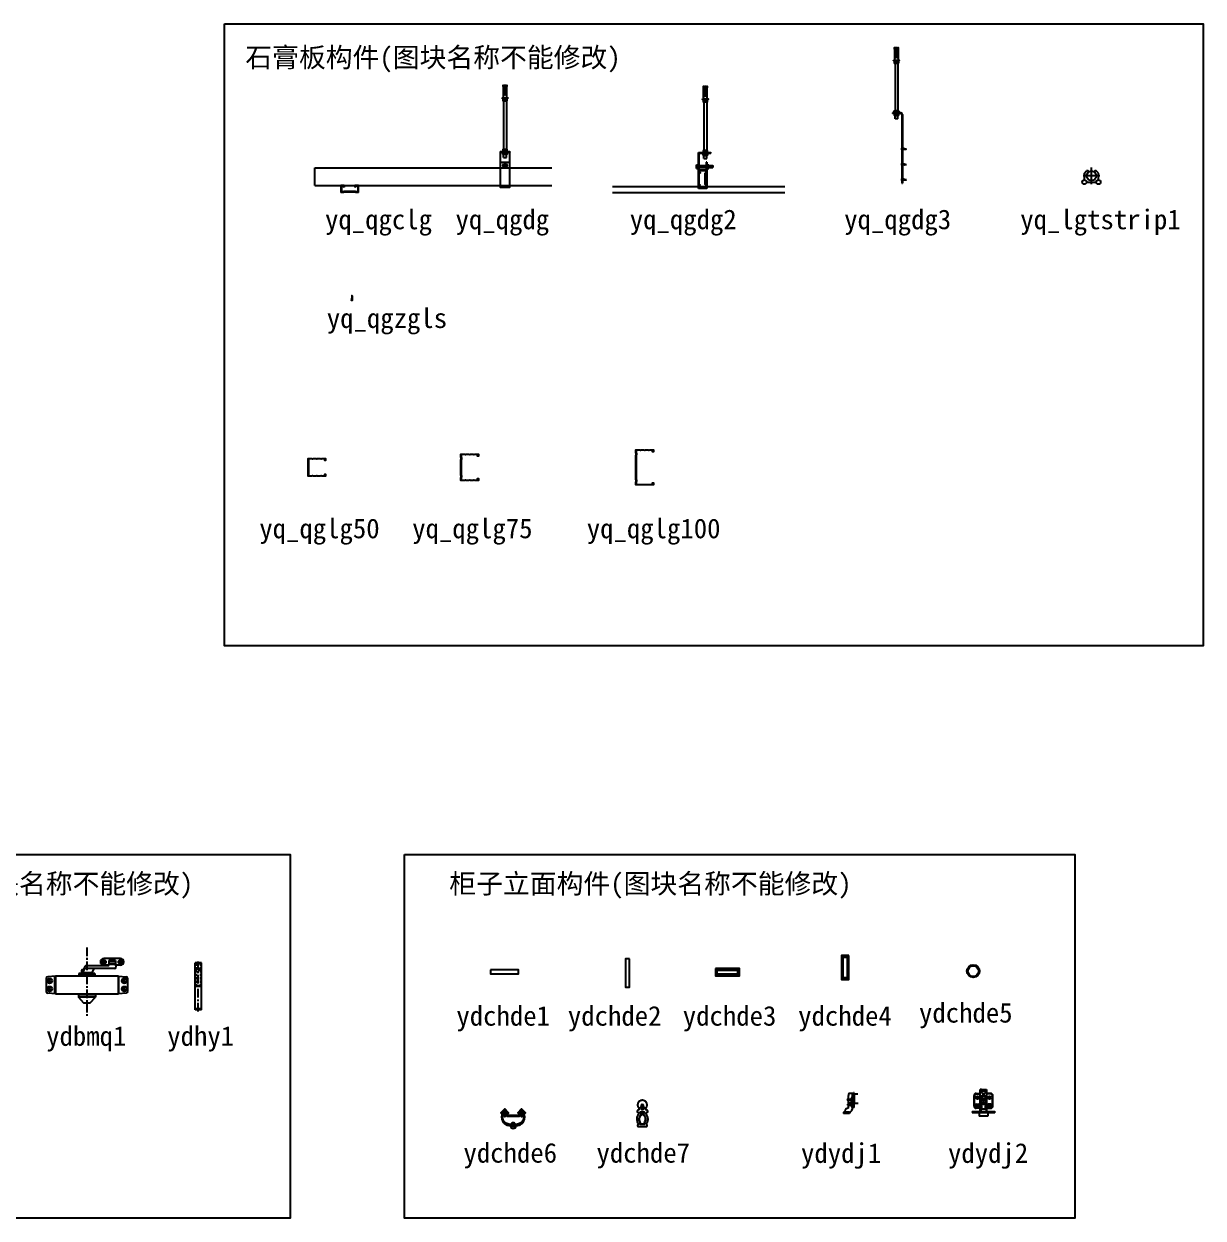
# Model space of a CAD drawing. Extents: x 1564 to 7970, y -2038 to 2381.
# Drawn here: x 4611 to 7970, y -2038 to 1364 of the extents above; entities that cross this region are included whole.
import ezdxf

# ---------------------------------------------------------------- set-up
doc = ezdxf.new("R2010")
doc.units = 0
for name, pattern in [('ACAD_ISO03W100', [30, 12, -18]), ('CENTER', [2, 1.25, -0.25, 0.25, -0.25]), ('HIDDEN', [9.525, 6.35, -3.175])]:
    doc.linetypes.add(name, pattern=pattern)
doc.layers.get('0').update_dxf_attribs({"linetype": 'CONTINUOUS'})
doc.styles.get("Standard").update_dxf_attribs({"font": ''})
doc.styles.get('STANDARD').set_extended_font_data('SimSun')

# ---------------------------------------------------------------- blocks, each defined once
blk = doc.blocks.new('YQ_QGCLG')
for p, q in [((-25, 0), (-25, -20)), ((-15, 0), (-25, 0)), ((-15, 0), (-15, -5)), ((15, 0), (15, -5)), ((25, 0), (15, 0)), ((25, -20), (25, 0)), ((-17.5, -20), (-25, -20)), ((-23, -2), (-23, -18)), ((-17, -2), (-23, -2)), ((-17.5, -18), (-23, -18)), ((-15.5, -17), (-17.5, -18)), ((-15.5, -19), (-17.5, -20)), ((-17, -2), (-17, -5)), ((-15, -5), (-17, -5)), ((15.5, -17), (-15.5, -17)), ((15.5, -19), (-15.5, -19)), ((17, -5), (15, -5)), ((17.5, -18), (15.5, -17)), ((17.5, -20), (15.5, -19)), ((23, -2), (17, -2)), ((17, -2), (17, -5)), ((23, -18), (17.5, -18)), ((25, -20), (17.5, -20)), ((23, -2), (23, -18))]:
    blk.add_line(p, q)
blk = doc.blocks.new('YQ_QGZGLS')
for p, q in [((-0.5, 12.8), (-0.9, 0.5)), ((1, 1.2), (-0.9, 2.3)), ((0.9, 3.7), (-0.8, 4.7)), ((0.8, 6.2), (-0.7, 7)), ((0.7, 8.7), (-0.6, 9.4)), ((0.5, 12.8), (-0.5, 12.8)), ((0.6, 11.3), (-0.5, 11.8)), ((0.5, 12.8), (1, 0.5))]:
    blk.add_line(p, q)
blk.add_lwpolyline([(-0.9, 0.5), (1, 0.5), (1.6, 0), (-1.6, 0)], close=True)
blk.add_ellipse((0, 12.8), major_axis=(0, 1.22), ratio=0.408497, start_param=-1.570796, end_param=1.570796)
blk = doc.blocks.new('YQ_QGLG75')
blk.add_lwpolyline([(50, -31.8), (50, -37.5), (39.1, -37.5, 0.335244), (34.9, -37.5), (27.1, -37.5, 0.335318), (22.9, -37.5), (15.1, -37.5, 0.342028), (10.9, -37.5), (0, -37.5), (0, -28.4), (0.7, -27.7), (0.7, -23.3), (0, -22.6), (0, 22.6), (0.7, 23.3), (0.7, 27.7), (0, 28.4), (0, 37.5), (10.9, 37.5, 0.335593), (15.1, 37.5), (22.9, 37.5, 0.340188), (27.1, 37.5), (34.9, 37.5, 0.335167), (39.1, 37.5), (50, 37.5), (50, 31.8), (47.6, 31.8), (47.6, 33.6), (48.6, 33.6), (48.6, 32.6), (49, 32.6), (49, 36.5), (39.4, 36.5, -0.291975), (34.6, 36.5), (27.4, 36.5, -0.295786), (22.6, 36.5), (15.4, 36.5, -0.292299), (10.6, 36.5), (1, 36.5), (1, 28.8), (1.7, 28.1), (1.7, 22.9), (1, 22.2), (1, -22.2), (1.7, -22.9), (1.7, -28.1), (1, -28.8), (1, -36.5), (10.6, -36.5, -0.29718), (15.4, -36.5), (22.6, -36.5, -0.29209), (27.4, -36.5), (34.6, -36.5, -0.292034), (39.4, -36.5), (49, -36.5), (49, -32.6), (48.6, -32.6), (48.6, -33.6), (47.6, -33.6), (47.6, -31.8), (50, -31.8), (50, -34.2)], format="xyb")
blk = doc.blocks.new('YQ_QGLG100')
blk.add_lwpolyline([(50, -44.3), (50, -50), (39.1, -50, 0.335244), (34.9, -50), (27.1, -50, 0.335318), (22.9, -50), (15.1, -50, 0.342028), (10.9, -50), (0, -50), (0, -40.9), (0.7, -40.2), (0.7, -35.8), (0, -35.1), (0, 35.1), (0.7, 35.8), (0.7, 40.2), (0, 40.9), (0, 50), (10.9, 50, 0.335593), (15.1, 50), (22.9, 50, 0.340188), (27.1, 50), (34.9, 50, 0.335167), (39.1, 50), (50, 50), (50, 44.3), (47.6, 44.3), (47.6, 46.1), (48.6, 46.1), (48.6, 45.1), (49, 45.1), (49, 49), (39.4, 49, -0.291975), (34.6, 49), (27.4, 49, -0.295786), (22.6, 49), (15.4, 49, -0.292299), (10.6, 49), (1, 49), (1, 41.3), (1.7, 40.6), (1.7, 35.4), (1, 34.7), (1, -34.7), (1.7, -35.4), (1.7, -40.6), (1, -41.3), (1, -49), (10.6, -49, -0.29718), (15.4, -49), (22.6, -49, -0.29209), (27.4, -49), (34.6, -49, -0.292034), (39.4, -49), (49, -49), (49, -45.1), (48.6, -45.1), (48.6, -46.1), (47.6, -46.1), (47.6, -44.3), (50, -44.3), (50, -46.7)], format="xyb")
blk = doc.blocks.new('YQ_QGLG50')
blk.add_lwpolyline([(50, -19.3), (50, -25), (39.1, -25, 0.335244), (34.9, -25), (27.1, -25, 0.335318), (22.9, -25), (15.1, -25, 0.342028), (10.9, -25), (0, -25), (0, -15.9), (0.7, -15.2), (0.7, -10.8), (0, -10.1), (0, 10.1), (0.7, 10.8), (0.7, 15.2), (0, 15.9), (0, 25), (10.9, 25, 0.335593), (15.1, 25), (22.9, 25, 0.340188), (27.1, 25), (34.9, 25, 0.335167), (39.1, 25), (50, 25), (50, 19.3), (47.6, 19.3), (47.6, 21.1), (48.6, 21.1), (48.6, 20.1), (49, 20.1), (49, 24), (39.4, 24, -0.291975), (34.6, 24), (27.4, 24, -0.295786), (22.6, 24), (15.4, 24, -0.292299), (10.6, 24), (1, 24), (1, 16.3), (1.7, 15.6), (1.7, 10.4), (1, 9.7), (1, -9.7), (1.7, -10.4), (1.7, -15.6), (1, -16.3), (1, -24), (10.6, -24, -0.29718), (15.4, -24), (22.6, -24, -0.29209), (27.4, -24), (34.6, -24, -0.292034), (39.4, -24), (49, -24), (49, -20.1), (48.6, -20.1), (48.6, -21.1), (47.6, -21.1), (47.6, -19.3), (50, -19.3), (50, -21.7)], format="xyb")
blk = doc.blocks.new('YQ_LGTSTRIP1')
for p, q in [((-25, 39.6), (-17.2, 47.3)), ((25, 39.6), (17.2, 47.3)), ((-25, 15.5), (-25, 39.6)), ((-17.2, 7.8), (17.2, 7.8)), ((25, 15.5), (25, 39.6))]:
    blk.add_line(p, q)
at = {"color": 8}
for p, q in [((0, 0), (0, 60.2)), ((30.1, 30.1), (-30.1, 30.1))]:
    blk.add_line(p, q, dxfattribs=at)
for centre, radius in [((0, 30.1), 17.2), ((-25, 7.8), 7.77), ((25, 7.8), 7.77)]:
    blk.add_circle(centre, radius)
for centre, start, end in [((-14.7, 44.8), 315, 135), ((14.7, 44.8), 45, 225)]:
    blk.add_arc(centre, 3.57, start, end)
blk = doc.blocks.new('YQB11238269')
for p, q in [((-14, 0), (-14, -2)), ((-14, 0), (14, 0)), ((-3, 4.7), (-3, 1.3)), ((3.2, 4.7), (3.2, 1.3)), ((14, 0), (14, -2)), ((-14, -2), (14, -2)), ((-14, -30), (14, -30)), ((-4, -17), (-4, -8)), ((-4, -17), (4, -17)), ((-3, -6.7), (-3, -3.3)), ((3.2, -6.7), (3.2, -3.3)), ((4, -17), (4, -8))]:
    blk.add_line(p, q)
for points in [[(-3.7, 5.4, 0.152179), (-5.8, 5.4, 0.414214), (-6.4, 4.7), (-6.4, 1.3, 0.414214), (-5.8, 0.6, 0.152179), (-3.7, 0.6, 0.414214), (-3, 1.3, 0.414214), (-2.4, 0.6, 0.106972), (2.6, 0.6, 0.414214), (3.2, 1.3, 0.414214), (3.8, 0.6, 0.163695), (5.8, 0.6, 0.414214), (6.4, 1.3), (6.4, 4.7, 0.414214), (5.8, 5.4, 0.163695), (3.8, 5.4, 0.414214), (3.2, 4.7, 0.414214), (2.6, 5.4, 0.106972), (-2.4, 5.4, 0.414214), (-3, 4.7, 0.414214)], [(-3.7, -7.4, -0.152179), (-5.8, -7.4, -0.414214), (-6.4, -6.7), (-6.4, -3.3, -0.414214), (-5.8, -2.6, -0.152179), (-3.7, -2.6, -0.414214), (-3, -3.3, -0.414214), (-2.4, -2.6, -0.106972), (2.6, -2.6, -0.414214), (3.2, -3.3, -0.414214), (3.8, -2.6, -0.163695), (5.8, -2.6, -0.414214), (6.4, -3.3), (6.4, -6.7, -0.414214), (5.8, -7.4, -0.163695), (3.8, -7.4, -0.414214), (3.2, -6.7, -0.414214), (2.6, -7.4, -0.106972), (-2.4, -7.4, -0.414214), (-3, -6.7, -0.414214)]]:
    blk.add_lwpolyline(points, format="xyb", close=True)
for points in [[(-5.8, 5.4, 0.084027), (-4.4, 6), (4.4, 6, 0.097422), (5.8, 5.4)], [(-5.8, 0.6, -0.084027), (-4.4, 0), (4.4, 0, -0.097422), (5.8, 0.6)], [(-5.8, -2.6, 0.084027), (-4.4, -2), (4.4, -2, 0.097422), (5.8, -2.6)], [(-5.8, -7.4, -0.084027), (-4.4, -8), (4.4, -8, -0.097422), (5.8, -7.4)]]:
    blk.add_lwpolyline(points, format="xyb")
for points in [[(-14, -2), (-14, -102), (14, -102), (14, -2)], [(-3, -34.8), (3, -34.8), (6, -40), (3, -45.2), (-3, -45.2), (-6, -40), (-3, -34.8)]]:
    blk.add_lwpolyline(points)
blk.add_circle((0, -40), 3)
blk = doc.blocks.new('YQB11237842')
for p, q in [((-3, -4.3), (-3, -7.7)), ((3.2, -4.3), (3.2, -7.7))]:
    blk.add_line(p, q)
for points in [[(5.6, 26.9), (6.1, 35), (4, 35), (4, 7), (2.4, 7), (2.4, 35), (-2.4, 35), (-2.4, 7), (-4, 7), (-4, 35), (-6.1, 35), (-5.6, 26.9), (-5.6, 0), (5.6, 0)], [(-8, 0), (8, 0), (8, -1.5), (-8, -1.5)]]:
    blk.add_lwpolyline(points, close=True)
blk.add_lwpolyline([(-6.4, -1.5), (-6.4, -3), (6.4, -3), (6.4, -1.5)])
blk.add_lwpolyline([(-3.7, -3.6, 0.152179), (-5.8, -3.6, 0.414214), (-6.4, -4.3), (-6.4, -7.7, 0.414214), (-5.8, -8.4, 0.152179), (-3.7, -8.4, 0.414214), (-3, -7.7, 0.414214), (-2.4, -8.4, 0.106972), (2.6, -8.4, 0.414214), (3.2, -7.7, 0.414214), (3.8, -8.4, 0.163695), (5.8, -8.4, 0.414214), (6.4, -7.7), (6.4, -4.3, 0.414214), (5.8, -3.6, 0.163695), (3.8, -3.6, 0.414214), (3.2, -4.3, 0.414214), (2.6, -3.6, 0.106972), (-2.4, -3.6, 0.414214), (-3, -4.3, 0.414214)], format="xyb", close=True)
for points in [[(-5.8, -3.6, 0.084027), (-4.4, -3), (4.4, -3, 0.097422), (5.8, -3.6)], [(-5.8, -8.4, -0.084027), (-4.4, -9), (4.4, -9, -0.097422), (5.8, -8.4)]]:
    blk.add_lwpolyline(points, format="xyb")
blk = doc.blocks.new('YQ_QGDG')
for p, q in [((-4, 241), (-4, 103)), ((4, 241), (4, 103))]:
    blk.add_line(p, q)
for name, p in [('YQB11237842', (0, 250)), ('YQB11238269', (0, 97))]:
    blk.add_blockref(name, p)
blk = doc.blocks.new('YQB05293323')
at = {"color": 0}
for p, q in [((-1.7, 1.6), (-1.4, 1.8)), ((-1.7, 1.6), (-1.4, 1.8)), ((-1.7, 1.6), (-1.4, 1.4)), ((-1.7, 1.6), (-1.4, 1.4)), ((-1.5, 3.5), (-1.2, 3.7)), ((-1.5, 3.5), (-1.2, 3.3)), ((-1.4, 1.4), (1.3, 2.3)), ((-1.4, -0.7), (1.3, 0.2)), ((-1.2, 3.3), (1, 4)), ((-1.1, 5.5), (-0.9, 5.7)), ((-1.1, 5.5), (-0.9, 5.3)), ((-1, 2.6), (-0.9, 3.4)), ((-1, 1.8), (-1, 2.6)), ((-1, -0.2), (-1, 1.5)), ((-0.9, 5.3), (0.7, 5.8)), ((-0.8, 3.8), (-0.6, 5.4)), ((-0.7, 7.5), (-0.5, 7.7)), ((-0.7, 7.5), (-0.5, 7.3)), ((-0.6, 5.8), (-0.4, 7.3)), ((-0.5, 7.3), (0.4, 7.6)), ((-0.3, 7.7), (-0.1, 9.8)), ((0.2, 7.9), (-0.1, 9.8)), ((0.4, 6.1), (0.2, 7.5)), ((0.7, 7.7), (0.4, 8)), ((0.7, 7.7), (0.4, 7.6)), ((0.6, 4.3), (0.4, 5.7)), ((1, 5.9), (0.7, 6.2)), ((1, 5.9), (0.7, 5.8)), ((0.8, 2.6), (0.7, 3.9)), ((0.8, 2.6), (0.8, 2.4)), ((0.8, 2.1), (0.8, 0.5)), ((0.8, 0.1), (0.8, -1.6)), ((1.3, 4.2), (1, 4.4)), ((1.3, 4.2), (1, 4)), ((1.5, 2.4), (1.3, 2.7)), ((1.5, 2.4), (1.3, 2.7)), ((1.5, 2.4), (1.3, 2.3)), ((1.5, 2.4), (1.3, 2.3)), ((1.5, 0.3), (1.3, 0.6)), ((1.5, 0.3), (1.3, 0.2)), ((-3.4, -9.8), (-3.4, -9)), ((3.4, -9), (-3.4, -9)), ((3.4, -9.8), (-3.4, -9.8)), ((-1.7, -0.5), (-1.4, -0.3)), ((-1.7, -0.5), (-1.4, -0.7)), ((-1.7, -2.5), (-1.4, -2.4)), ((-1.7, -2.5), (-1.4, -2.4)), ((-1.7, -2.5), (-1.4, -2.8)), ((-1.7, -2.5), (-1.4, -2.8)), ((-1.7, -4.6), (-1.4, -4.5)), ((-1.7, -4.6), (-1.4, -4.9)), ((-1.4, -2.8), (1.3, -1.9)), ((-1.4, -2.8), (1.3, -1.9)), ((-1.4, -4.9), (1.3, -4)), ((-1, -2.2), (-1, -0.6)), ((-1, -4.3), (-1, -2.6)), ((-0.9, -5.4), (-1, -4.7)), ((0.8, -1.4), (0.8, -1.6)), ((0.8, -2), (0.8, -3.7)), ((0.8, -4.1), (0.9, -5.4)), ((1.5, -1.7), (1.3, -1.5)), ((1.5, -1.7), (1.3, -1.5)), ((1.5, -1.7), (1.3, -1.9)), ((1.5, -1.7), (1.3, -1.9)), ((1.5, -3.8), (1.3, -3.6)), ((1.5, -3.8), (1.3, -4)), ((3.4, -9.8), (3.4, -9))]:
    blk.add_line(p, q, dxfattribs=at)
for centre, start, end in [((-4.8, -5.3), 291.3837, 359.0609), ((4.8, -5.3), 180.9392, 248.6164)]:
    blk.add_arc(centre, 3.94, start, end, dxfattribs=at)
blk = doc.blocks.new('YQB07159949')
for p, q in [((-3.2, 204.7), (-3.2, 201.3)), ((3, 204.7), (3, 201.3)), ((-4, 183), (-4, 192)), ((4, 183), (-4, 183)), ((-3.2, 193.3), (-3.2, 196.7)), ((3, 193.3), (3, 196.7)), ((4, 183), (4, 192))]:
    blk.add_line(p, q)
at = {"ltscale": 100}
for p, q in [((12, 200), (-11.6, 200)), ((-11.6, 200), (-11.6, 198)), ((12, 198), (-11.6, 198)), ((15, 195), (15, 0)), ((17, 195), (17, 0))]:
    blk.add_line(p, q, dxfattribs=at)
for points in [[(3.7, 205.4, -0.152179), (5.8, 205.4, -0.414214), (6.4, 204.7), (6.4, 201.3, -0.414214), (5.8, 200.6, -0.152179), (3.7, 200.6, -0.414214), (3, 201.3, -0.414214), (2.4, 200.6, -0.106972), (-2.6, 200.6, -0.414214), (-3.2, 201.3, -0.414214), (-3.8, 200.6, -0.163695), (-5.8, 200.6, -0.414214), (-6.4, 201.3), (-6.4, 204.7, -0.414214), (-5.8, 205.4, -0.163695), (-3.8, 205.4, -0.414214), (-3.2, 204.7, -0.414214), (-2.6, 205.4, -0.106972), (2.4, 205.4, -0.414214), (3, 204.7, -0.414214)], [(3.7, 192.6, 0.152179), (5.8, 192.6, 0.414214), (6.4, 193.3), (6.4, 196.7, 0.414214), (5.8, 197.4, 0.152179), (3.7, 197.4, 0.414214), (3, 196.7, 0.414214), (2.4, 197.4, 0.106972), (-2.6, 197.4, 0.414214), (-3.2, 196.7, 0.414214), (-3.8, 197.4, 0.163695), (-5.8, 197.4, 0.414214), (-6.4, 196.7), (-6.4, 193.3, 0.414214), (-5.8, 192.6, 0.163695), (-3.8, 192.6, 0.414214), (-3.2, 193.3, 0.414214), (-2.6, 192.6, 0.106972), (2.4, 192.6, 0.414214), (3, 193.3, 0.414214)]]:
    blk.add_lwpolyline(points, format="xyb", close=True)
for points in [[(5.8, 205.4, -0.084027), (4.4, 206), (-4.4, 206, -0.097422), (-5.8, 205.4)], [(5.8, 200.6, 0.084027), (4.4, 200), (-4.4, 200, 0.097422), (-5.8, 200.6)], [(5.8, 197.4, -0.084027), (4.4, 198), (-4.4, 198, -0.097422), (-5.8, 197.4)], [(5.8, 192.6, 0.084027), (4.4, 192), (-4.4, 192, 0.097422), (-5.8, 192.6)]]:
    blk.add_lwpolyline(points, format="xyb")
blk.add_lwpolyline([(15, 0), (17, 0)], dxfattribs=at)
for radius in [5, 3]:
    blk.add_arc((12, 195), radius, 0, 90, dxfattribs=at)
at = {"ltscale": 100, "rotation": 270.0000000000684}
for p, xscale, yscale, zscale in [((21.3, 97), -0.7000000000000001, 0.7000000000000001, 0.7000000000000001), ((21.3, 53), -0.7, 0.7, 0.7), ((21.3, 9.7), -0.7, 0.7, 0.7)]:
    blk.add_blockref('YQB05293323', p, dxfattribs=dict(at, xscale=xscale, yscale=yscale, zscale=zscale))
blk = doc.blocks.new('YQ_QGDG3')
for p, q in [((-21, 341), (-21, 206)), ((-13, 341), (-13, 206))]:
    blk.add_line(p, q)
for name, p in [('YQB11237842', (-17, 350)), ('YQB07159949', (-17, 0))]:
    blk.add_blockref(name, p)
blk = doc.blocks.new('YQB11233038')
for p, q in [((-19.4, -102), (-19.4, 0)), ((-19.4, 0), (15.6, 0)), ((-3, 4.7), (-3, 1.3)), ((3.2, 4.7), (3.2, 1.3)), ((15.6, 0), (15.6, -2)), ((-17.4, -2), (15.6, -2)), ((-17.4, -100), (-17.4, -2)), ((-4, -17), (-4, -8)), ((-4, -17), (4, -17)), ((-3, -6.7), (-3, -3.3)), ((4.6, -27.6), (2.6, -27.6)), ((2.6, -27.6), (2.6, -100)), ((3.2, -6.7), (3.2, -3.3)), ((4, -17), (4, -8)), ((4.6, -27.6), (4.6, -102)), ((-25.4, -35), (-19.4, -35)), ((-25.4, -45), (-25.4, -35)), ((-25.4, -36.5), (-19.4, -36.5)), ((-25.4, -43.5), (-19.4, -43.5)), ((-25.4, -45), (-19.4, -45)), ((-17.4, -37), (2.6, -37)), ((-17.4, -43), (2.6, -43)), ((-4.5, -37), (-4.5, -43)), ((4.6, -35), (10.6, -35)), ((4.6, -36.5), (10.6, -36.5)), ((4.6, -43.5), (10.6, -43.5)), ((4.6, -45), (10.6, -45)), ((10.6, -35), (10.6, -45)), ((10.6, -37), (21.6, -37)), ((10.6, -43), (21.6, -43)), ((21.6, -37), (21.6, -43)), ((4.6, -102), (-19.4, -102)), ((2.6, -100), (-17.4, -100))]:
    blk.add_line(p, q)
for points in [[(-3.7, 5.4, 0.152179), (-5.8, 5.4, 0.414214), (-6.4, 4.7), (-6.4, 1.3, 0.414214), (-5.8, 0.6, 0.152179), (-3.7, 0.6, 0.414214), (-3, 1.3, 0.414214), (-2.4, 0.6, 0.106972), (2.6, 0.6, 0.414214), (3.2, 1.3, 0.414214), (3.8, 0.6, 0.163695), (5.8, 0.6, 0.414214), (6.4, 1.3), (6.4, 4.7, 0.414214), (5.8, 5.4, 0.163695), (3.8, 5.4, 0.414214), (3.2, 4.7, 0.414214), (2.6, 5.4, 0.106972), (-2.4, 5.4, 0.414214), (-3, 4.7, 0.414214)], [(-3.7, -7.4, -0.152179), (-5.8, -7.4, -0.414214), (-6.4, -6.7), (-6.4, -3.3, -0.414214), (-5.8, -2.6, -0.152179), (-3.7, -2.6, -0.414214), (-3, -3.3, -0.414214), (-2.4, -2.6, -0.106972), (2.6, -2.6, -0.414214), (3.2, -3.3, -0.414214), (3.8, -2.6, -0.163695), (5.8, -2.6, -0.414214), (6.4, -3.3), (6.4, -6.7, -0.414214), (5.8, -7.4, -0.163695), (3.8, -7.4, -0.414214), (3.2, -6.7, -0.414214), (2.6, -7.4, -0.106972), (-2.4, -7.4, -0.414214), (-3, -6.7, -0.414214)]]:
    blk.add_lwpolyline(points, format="xyb", close=True)
for points in [[(-5.8, 5.4, 0.084027), (-4.4, 6), (4.4, 6, 0.097422), (5.8, 5.4)], [(-5.8, 0.6, -0.084027), (-4.4, 0), (4.4, 0, -0.097422), (5.8, 0.6)], [(-5.8, -2.6, 0.084027), (-4.4, -2), (4.4, -2, 0.097422), (5.8, -2.6)], [(-5.8, -7.4, -0.084027), (-4.4, -8), (4.4, -8, -0.097422), (5.8, -7.4)]]:
    blk.add_lwpolyline(points, format="xyb")
for centre, radius, start, end in [((16.7, -29.5), 23.4, 204.9803, 215.2131), ((16.7, -29.5), 24.9, 211.5847, 212.8128), ((16.7, -29.5), 21.9, 200.0131, 218.0317), ((16.7, -29.5), 20.4, 201.5547, 221.4052), ((16.7, -29.5), 18.9, 203.3616, 221.7301), ((16.7, -29.5), 17.4, 205.512, 215.8463), ((35.7, -29.5), 26.4, 198.2488, 210.7382), ((35.7, -29.5), 27.9, 206.0172, 208.9238), ((35.7, -29.5), 24.9, 197.5187, 212.8128), ((35.7, -29.5), 23.4, 198.6814, 215.2131), ((35.7, -29.5), 21.9, 200.0131, 218.0317), ((35.7, -29.5), 20.4, 201.5547, 221.4052), ((35.7, -29.5), 18.9, 203.3616, 221.7301), ((35.7, -29.5), 17.4, 205.512, 215.8463)]:
    blk.add_arc(centre, radius, start, end)
blk = doc.blocks.new('YQ_QGDG2')
for p, q in [((-4, 241), (-4, 103)), ((4, 241), (4, 103))]:
    blk.add_line(p, q)
blk.add_lwpolyline([(-13.8, 4.5), (-14.5, 5.2), (-17.4, 2), (-17.4, -3), (2.6, -3), (2.6, 4.3), (0.1, 7), (0.1, 37), (2.6, 39.7), (2.6, 47), (-17.4, 47), (-17.4, 42), (-14.5, 38.8), (-13.8, 39.5), (-16.4, 42.4), (-16.4, 46), (1.6, 46), (1.6, 40.1), (-0.9, 37.4), (-0.9, 6.6), (1.6, 3.9), (1.6, -2), (-16.4, -2), (-16.4, 1.6)], close=True)
for name, p in [('YQB11237842', (0, 250)), ('YQB11233038', (0, 97))]:
    blk.add_blockref(name, p)
blk = doc.blocks.new('YDBMQ1')
at = {"color": 0, "linetype": 'BYBLOCK'}
for p, q in [((-179.3, -4.1), (-175.5, 3.7)), ((-74.3, 26.3), (-122.1, 26.3)), ((-107.8, 7.1), (-122.1, 7.1)), ((-88.6, 20.3), (-107.8, 20.3)), ((-107.8, 20.3), (-107.8, 19.1)), ((-88.6, 19.1), (-107.8, 19.1)), ((-88.6, 17.9), (-107.8, 17.9)), ((-107.8, 17.9), (-107.8, 10.7)), ((-88.6, 10.7), (-107.8, 10.7)), ((-107.8, 8.3), (-107.8, 6.4)), ((-89.5, 9.5), (-106.6, 9.5)), ((-91, 20.9), (-105.4, 20.9)), ((-105.4, 20.9), (-105.4, 20.3)), ((-104.2, 19.1), (-104.2, 17.9)), ((-104.2, 10.7), (-104.2, 9.5)), ((-92.2, 19.1), (-92.2, 17.9)), ((-92.2, 10.7), (-92.2, 9.5)), ((-91, 20.9), (-91, 20.3)), ((-90, -2), (-87.7, 1)), ((-88.6, 20.3), (-88.6, 19.1)), ((-88.6, 17.9), (-88.6, 10.7)), ((-88.3, 8.7), (-87.5, 6.2)), ((-74.3, 7.1), (-87.8, 7.1)), ((-87.4, 5.8), (-87.4, 1.8)), ((-261, -25.7), (-259.8, -23.7)), ((-192.8, -16.5), (-192.8, -22.5)), ((-191.6, -22.5), (-191.6, -23.7)), ((-185.6, -8), (-185.6, -11.8)), ((-182.6, -15), (-182.2, -14.2)), ((-181, -12.7), (-177.2, -3.9)), ((-157.4, -15), (-157.8, -14.2)), ((-153.8, -12.7), (-150.1, -3.9)), ((-148.5, -22.5), (-148.5, -23.7)), ((-147.3, -16.5), (-147.3, -22.5)), ((-80.2, -23.7), (-79, -25.7)), ((-80.2, -23.7), (-58.3, -25.7)), ((-259.8, -73.9), (-261, -71.9)), ((-194, -76.3), (-192.8, -73.9)), ((-194, -76.3), (-194, -83.5)), ((-146.1, -76.3), (-147.3, -73.9)), ((-146.1, -76.3), (-146.1, -83.5)), ((-80.2, -73.9), (-79, -71.9)), ((-58.3, -72), (-80.2, -73.9))]:
    blk.add_line(p, q, dxfattribs=at)
at = {"color": 0}
for p, q in [((-109, 5.2), (-173.3, 5.2)), ((-286.1, -30.4), (-286.1, -67.2)), ((-261, -71.9), (-261, -25.7)), ((-80.2, -23.7), (-259.8, -23.7)), ((-259.8, -23.7), (-259.8, -73.9)), ((-147.3, -16.5), (-192.8, -16.5)), ((-147.3, -22.5), (-192.8, -22.5)), ((-181.5, -5.6), (-183.2, -5.6)), ((-156, -14.2), (-183.2, -14.2)), ((-147.9, -2.4), (-175, -2.4)), ((-90.9, -2.4), (-147.9, -2.4)), ((-80.2, -73.9), (-80.2, -23.7)), ((-79, -71.9), (-79, -25.7)), ((-53.9, -67.2), (-53.9, -30.4)), ((-259.8, -73.9), (-80.2, -73.9)), ((-194, -76.3), (-146.1, -76.3))]:
    blk.add_line(p, q, dxfattribs=at)
at = {"linetype": 'BYBLOCK'}
for p, q in [((-259.8, -23.7), (-281.8, -25.7)), ((-259.8, -73.9), (-281.8, -72))]:
    blk.add_line(p, q, dxfattribs=at)
at = {"ltscale": 3}
blk.add_line((-157.4, -15), (-182.6, -15), dxfattribs=at)
at = {"ltscale": 20}
for p, q in [((-182.6, -15), (-182.6, -16.5)), ((-157.4, -15), (-157.4, -16.5))]:
    blk.add_line(p, q, dxfattribs=at)
at = {"color": 1, "linetype": 'CENTER', "ltscale": 20}
blk.add_lwpolyline([(-170, 57.9), (-170, -138.3)], dxfattribs=at)
at = {"color": 0, "linetype": 'BYBLOCK'}
blk.add_lwpolyline([(-146.1, -83.5), (-194, -83.5), (-179.6, -100.3), (-160.4, -100.3)], close=True, dxfattribs=at)
for centre, radius in [((-122.1, 16.7), 5.98), ((-122.1, 16.7), 1.8), ((-74.3, 16.7), 5.98), ((-74.3, 16.7), 1.8), ((-276.5, -37.4), 7.18), ((-63.5, -37.4), 7.18), ((-276.5, -60.2), 7.18), ((-276.5, -37.4), 2.39), ((-276.5, -60.2), 2.39), ((-63.5, -60.2), 7.18), ((-63.5, -37.4), 2.39), ((-63.5, -60.2), 2.39)]:
    blk.add_circle(centre, radius, dxfattribs=at)
for centre, radius, start, end in [((-173.3, 2.8), 2.39, 90, 157.3279), ((-122.1, 16.7), 9.58, 90, 270), ((-109, 6.4), 1.2, 270, 0), ((-106.6, 8.3), 1.2, 90, 180), ((-98.2, 11.3), 12, 53.1301, 126.8699), ((-89.5, 8.3), 1.2, 18.9966, 90), ((-88.6, 1.8), 1.2, 322.2572, 0), ((-88.6, 5.8), 1.2, 0, 18.9966), ((-74.3, 16.7), 9.58, 270, 90), ((-281.3, -30.4), 4.79, 95.1944, 180), ((-183.2, -8), 2.39, 90, 180), ((-183.2, -11.8), 2.39, 180, 270), ((-183.2, -11.8), 2.39, 270, 337.3279), ((-181.5, -3.2), 2.39, 270, 337.3279), ((-175, -4.8), 2.39, 90, 157.3279), ((-156, -11.8), 2.39, 270, 337.3279), ((-147.9, -4.8), 2.39, 90, 157.3279), ((-90.9, -1.2), 1.2, 270, 322.2572), ((-58.7, -30.4), 4.79, 0, 84.8056), ((-281.3, -67.2), 4.79, 180, 264.8056), ((-58.7, -67.2), 4.79, 275.1944, 0)]:
    blk.add_arc(centre, radius, start, end, dxfattribs=at)
blk = doc.blocks.new('YDHY1')
at = {"color": 1, "linetype": 'CENTER', "ltscale": 20}
blk.add_line((0, -72.4), (0, 70.6), dxfattribs=at)
for p, q in [((-9, -67), (-9, 67)), ((9, 67), (-9, 67)), ((9, 64), (-9, 64)), ((9, -67), (9, 67)), ((9, 1), (-9, 1)), ((9, 1), (-9, 1)), ((9, -1), (-9, -1)), ((9, -1), (-9, -1)), ((9, -64), (-9, -64)), ((9, -67), (-9, -67))]:
    blk.add_line(p, q)
at = {"color": 1, "linetype": 'HIDDEN'}
for p, q in [((-6, 64), (-6, -1)), ((-6, 45), (-2.5, 51)), ((6, 45), (-6, 45)), ((2.5, 51), (-2.5, 51)), ((6, 64), (6, -1))]:
    blk.add_line(p, q, dxfattribs=at)
at = {"color": 1, "ltscale": 0.2}
blk.add_line((2.5, 51), (6, 45), dxfattribs=at)
blk = doc.blocks.new('YDCHDE1')
blk.add_lwpolyline([(-40, 6), (-40, -6), (40, -6), (40, 6)], close=True)
blk = doc.blocks.new('YDCHDE2')
blk.add_lwpolyline([(6, 40), (-6, 40), (-6, -40), (6, -40)], close=True)
blk = doc.blocks.new('YDCHDE3')
blk.add_lwpolyline([(-34.2, 10.9), (-34.2, -10.9), (34.2, -10.9), (34.2, 10.9)], close=True)
blk.add_lwpolyline([(29.2, -5.9), (-29.2, -5.9), (-29.2, 5.9), (29.2, 5.9), (29.2, -5.9), (29.2, 5.9)])
blk = doc.blocks.new('YDCHDE4')
blk.add_lwpolyline([(10.9, 34.2), (-10.9, 34.2), (-10.9, -34.2), (10.9, -34.2)], close=True)
blk.add_lwpolyline([(-5.9, -29.2), (-5.9, 29.2), (5.9, 29.2), (5.9, -29.2), (-5.9, -29.2), (5.9, -29.2)])
blk = doc.blocks.new('YDCHDE5')
for radius in [18, 15]:
    blk.add_circle((0, 0), radius)
blk = doc.blocks.new('YDCHDE6')
for points in [[(-16.6, -3.7), (-12.9, 0), (-24.1, 11.2), (-35.3, 0), (-31.4, -3.9)], [(-17, -2.9), (-14.1, 0), (-24.1, 10.1), (-34.2, 0), (-31, -3.2)], [(16.6, -3.7), (12.9, 0), (24.1, 11.2), (35.3, 0), (31.4, -3.9)], [(17, -2.9), (14.1, 0), (24.1, 10.1), (34.2, 0), (31, -3.2)], [(-29, -6.4), (-24.1, -11.2), (-19.1, -6.1)], [(-28.6, -5.7), (-24.1, -10.1), (-19.4, -5.3)], [(29, -6.4), (24.1, -11.2), (19.1, -6.1)], [(28.6, -5.7), (24.1, -10.1), (19.4, -5.3)]]:
    blk.add_lwpolyline(points)
for points in [[(-26.2, 0.5, 0.268637), (-32.5, -6.9, 0.199759), (-28, -27.3, 0.200866), (-12.8, -36.1, 0.102449), (12.8, -36.1, 0.200866), (28, -27.3, 0.199759), (32.5, -6.9, 0.268637), (26.2, 0.5)], [(21.9, 0.6, 0.348958), (16.2, -5.7, -0.352168), (14.8, -7.5), (-14.8, -7.5, -0.355932), (-16.2, -5.7, 0.348958), (-21.9, 0.6)], [(-26.2, -0.4, 0.260992), (-31.7, -7, 0.199568), (-27.4, -26.8, 0.201038), (-12.7, -35.3, 0.102702), (12.7, -35.3, 0.201038), (27.4, -26.8, 0.199568), (31.7, -7, 0.260992), (26.2, -0.4)], [(26.2, -2.2, -0.272921), (30.8, -11, -0.217681), (23.8, -27.6, -0.150063), (7.1, -33.6, -0.089978), (-7.1, -33.6, -0.150063), (-23.8, -27.6, -0.217681), (-30.8, -11, -0.272921), (-26.2, -2.2)], [(26.2, -3.2, -0.258158), (30, -11, -0.217566), (23.3, -27, -0.150184), (7, -32.8, -0.090659), (-7, -32.8, -0.150184), (-23.3, -27, -0.217566), (-30, -11, -0.258158), (-26.2, -3.2)], [(21.9, -0.2, 0.336999), (17, -5.6, -0.371861), (14.8, -8.3), (-14.8, -8.3, -0.374689), (-17, -5.6, 0.336999), (-21.9, -0.2)], [(21.9, -2.7, 0.257616), (18.6, -8.4, -0.458134), (16.8, -10.1), (-16.8, -10.1, -0.381087), (-18.8, -8.4, 0.289725), (-21.9, -2.7)]]:
    blk.add_lwpolyline(points, format="xyb")
for points in [[(-26.2, 4.2), (-26.2, -4.5, 0.490324), (-21.9, -4.5), (-21.9, 4.2, 0.490324)], [(-25.4, 3.9), (-25.4, -4.2, 0.411004), (-22.7, -4.2), (-22.7, 3.9, 0.411004)], [(26.2, 4.2), (26.2, -4.5, -0.490324), (21.9, -4.5), (21.9, 4.2, -0.490324)], [(25.4, 3.9), (25.4, -4.2, -0.411004), (22.7, -4.2), (22.7, 3.9, -0.411004)]]:
    blk.add_lwpolyline(points, format="xyb", close=True)
for radius, start, end in [(7.9, 25.8678, 154.1322), (7.11, 27.8489, 152.1511), (7.9, 184.3831, 355.6169), (7.11, 185.6471, 354.3529)]:
    blk.add_arc((0, -36.3), radius, start, end)
blk = doc.blocks.new('YDCHDE7')
for points in [[(9.1, -10.3, 0.300685), (10.7, -7.2, 0.485912), (12.6, -2.5, 0.485912), (12.6, 2.5, 0.485912), (10.7, 7.2, 0.485912), (7.2, 10.7, 0.485912), (2.5, 12.6, 0.485912), (-2.5, 12.6, 0.485912), (-7.2, 10.7, 0.485912), (-10.7, 7.2, 0.485912), (-12.6, 2.5, 0.485912), (-12.6, -2.5, 0.485912), (-10.7, -7.2, 0.300685), (-9.1, -10.3)], [(-0.2, 0.9, 0.171174), (-3.6, -0.5), (-3.6, -12, 0.171174), (-0.2, -13.4)], [(-0.2, 0.9, 0.330475), (-0.1, 0.9, -0.240278), (0, 1.1, -0.240278), (0.1, 0.9, 0.330475), (0.2, 0.9)], [(3.6, -0.5, 0.171174), (0.2, 0.9)], [(0.2, -13.4, 0.171174), (3.6, -12), (3.6, -0.5, 0.171174), (0.2, 0.9)], [(-3.6, -7, 0.413909), (-10.2, -14.5, 0.562203), (-15.1, -19.9, -0.698416), (-12.7, -29, 0.341079), (-11.1, -53.6, 0.183443), (-14.1, -58.2, 0.369264), (-12.9, -61.4), (12.9, -61.4, 0.369264), (14.1, -58.2, 0.183443), (11.1, -53.6, 0.341079), (12.7, -29, -0.698416), (15.1, -19.9, 0.562203), (10.2, -14.5, 0.413909), (3.6, -7)], [(-0.2, -13.4, -0.330475), (-0.1, -13.4, 0.240278), (0, -13.6, 0.240278), (0.1, -13.4, -0.330475), (0.2, -13.4)]]:
    blk.add_lwpolyline(points, format="xyb")
for points in [[(7, -55.1, -0.173184), (8, -47.5, 0.319925), (7, -32, -0.446834), (6.1, -20.4), (-6.2, -20.4, -0.447274), (-7, -32, 0.319925), (-8, -47.5, -0.173184), (-7, -55.1)], [(6.1, -54.3, -0.154787), (7.4, -47.1, 0.318673), (6.5, -32.5, -0.389415), (4.6, -21.2), (-4.7, -21.2, -0.38909), (-6.5, -32.5, 0.318767), (-7.4, -47.1, -0.154787), (-6.1, -54.3)]]:
    blk.add_lwpolyline(points, format="xyb", close=True)
blk = doc.blocks.new('YDYDJ2')
for p, q in [((-26.9, 16.1), (-26.9, 46.3)), ((-25.4, 16.1), (-25.4, 46.3)), ((-20.9, 52.3), (-9, 52.3)), ((-20.9, 50.8), (-9, 50.8)), ((-5.9, 63.3), (-9, 63.3)), ((-9, 1), (-9, 63.3)), ((-3.6, 55.4), (-9, 55.4)), ((-7.3, 63.3), (-7.3, 55.4)), ((-6.7, 63.3), (-6.7, 55.4)), ((-5.9, 63.3), (-5.9, 55.4)), ((5.9, 62.5), (-5.9, 62.5)), ((5.9, 59.4), (-5.9, 59.4)), ((5.9, 58.4), (-5.9, 58.4)), ((-5.1, 45.7), (-5.1, 7.2)), ((5.1, 36.8), (-5.1, 36.8)), ((5.1, 35.8), (-5.1, 35.8)), ((-4.6, 45.7), (-4.6, 35.8)), ((-4.2, 31.5), (-4.2, 37.6)), ((4.2, 37.6), (-4.2, 37.6)), ((-3.6, 54), (-3.6, 55.4)), ((3.6, 54), (3.6, 55.4)), ((3.6, 55.4), (9, 55.4)), ((4.2, 31.5), (4.2, 37.6)), ((4.6, 45.7), (4.6, 35.8)), ((5.1, 45.7), (5.1, 7.2)), ((5.9, 63.3), (9, 63.3)), ((5.9, 63.3), (5.9, 55.4)), ((6.7, 63.3), (6.7, 55.4)), ((7.3, 63.3), (7.3, 55.4)), ((9, 63.3), (9, 1)), ((20.9, 52.3), (9, 52.3)), ((20.9, 50.8), (9, 50.8)), ((25.4, 16.1), (25.4, 46.3)), ((26.9, 16.1), (26.9, 46.3)), ((-32.5, 1), (-10.4, 1)), ((-32.5, 1), (-32.5, -1.9)), ((-32.5, 0), (32.5, 0)), ((-9, 11.6), (-20.9, 11.6)), ((-9, 10.1), (-20.9, 10.1)), ((-10.4, 1), (-10.4, 0)), ((-9, 1), (9, 1)), ((-7.5, 12.9), (-7.5, 1)), ((7.5, 12.9), (7.5, 1)), ((9, 11.6), (20.9, 11.6)), ((9, 10.1), (20.9, 10.1)), ((10.4, 1), (32.5, 1)), ((10.4, 1), (10.4, 0)), ((32.5, 1), (32.5, -1.9)), ((-32.5, -1.9), (32.5, -1.9)), ((-12.3, -1.9), (-12.3, -12.3)), ((12.3, -12.3), (-12.3, -12.3)), ((12.3, -1.9), (12.3, -12.3))]:
    blk.add_line(p, q)
for points in [[(6, 45.7), (6, 7.2), (-6, 7.2), (-6, 45.7)], [(4.6, 38.7), (4.6, 31.5), (-4.6, 31.5), (-4.6, 38.7)]]:
    blk.add_lwpolyline(points, close=True)
for points in [[(-19.8, 21.3), (-14, 21.3)], [(-19.8, 20.5), (-14, 20.5)], [(-14, 16.4), (-19.8, 16.4)], [(-14, 15.6), (-19.8, 15.6)], [(19.8, 21.3), (14, 21.3)], [(19.8, 20.5), (14, 20.5)], [(14, 16.4), (19.8, 16.4)], [(14, 15.6), (19.8, 15.6)]]:
    blk.add_lwpolyline(points)
for centre, radius in [((-16.9, 40.3), 3.98), ((-16.9, 40.3), 3.18), ((16.9, 40.3), 3.98), ((16.9, 40.3), 3.18), ((0, 23.7), 2.9), ((0, 23.7), 2.4)]:
    blk.add_circle(centre, radius)
for centre, radius, start, end in [((-20.9, 46.3), 6, 90, 180), ((-20.9, 46.3), 4.5, 90, 180), ((0, 54), 3.59, 180, 0), ((20.9, 46.3), 6, 0, 90), ((20.9, 46.3), 4.5, 0, 90), ((-20.9, 16.1), 6, 180, 270), ((-20.9, 16.1), 4.5, 180, 270), ((-19.8, 18.4), 2.85, 90, 270), ((-19.8, 18.4), 2.05, 90, 270), ((-14, 18.4), 2.85, 270, 90), ((-14, 18.4), 2.05, 270, 90), ((-8.7, 12.5), 1.31, 17.8263, 101.2538), ((8.7, 12.5), 1.31, 78.7462, 162.1737), ((14, 18.4), 2.85, 90, 270), ((14, 18.4), 2.05, 90, 270), ((19.8, 18.4), 2.85, 270, 90), ((19.8, 18.4), 2.05, 270, 90), ((20.9, 16.1), 6, 270, 0), ((20.9, 16.1), 4.5, 270, 0), ((-31, -21.6), 24.9, 41.2123, 52.4279), ((31, -21.6), 24.9, 127.5721, 138.7877)]:
    blk.add_arc(centre, radius, start, end)
blk = doc.blocks.new('YDYDJ1')
for p, q in [((-20.3, 36), (-18.6, 36)), ((-18.6, 35.6), (-20.3, 35.6)), ((-18.6, 36), (-18.6, 35.6)), ((-18.4, 37.8), (-17.8, 37.6)), ((-17.8, 46.1), (-17.8, 11.5)), ((-17.8, 37.1), (-11, 37.1)), ((-17.8, 36.5), (-10.4, 36.5)), ((-17.7, 35), (-10.4, 35)), ((-17.7, 34.4), (-11, 34.4)), ((-16.9, 47), (-15.7, 47)), ((-15.7, 47), (-15.7, 52.2)), ((-4.9, 53.1), (-14.9, 53.1)), ((-11, 37.1), (-10.4, 36.5)), ((-10.4, 35), (-11, 34.4)), ((-10.4, 36.5), (-10.4, 35)), ((-8.9, 38.7), (-8.9, 18.2)), ((-6.3, 53.1), (-6.3, 17.5)), ((-6, 35.2), (-6.3, 34.7)), ((-3.6, 51.8), (-3.6, 32.4)), ((-3.6, 47.8), (-2.6, 47.8)), ((-3.4, 32.4), (-2.2, 54.9)), ((-0.1, 47.1), (-2.6, 47.1)), ((-2.4, 53.2), (-1.7, 52.5)), ((-2.4, 50.3), (-2.4, 53.2)), ((-1.7, 51), (-2.4, 50.3)), ((0, 54.9), (-2.2, 54.9)), ((-1.7, 52.5), (9.7, 51.7)), ((-1.7, 52.5), (-1.7, 51)), ((-1.7, 51), (9.7, 51.7)), ((-0.1, 12.9), (0, 54.9)), ((-0.1, 51.1), (-0.1, 26.5)), ((-13.3, 0), (-31, 0)), ((-31, 0), (-31, -3.5)), ((-26.6, 4.4), (-26.6, 0)), ((-19.5, -0.9), (-20.4, 0)), ((-19.5, 22.7), (-19.7, 22.3)), ((-19.7, 22.3), (-19.7, 21.4)), ((-19.7, 22), (-10.4, 22)), ((-19.7, 21.4), (-18.7, 21.4)), ((-19.7, 20.9), (-19.7, 20)), ((-18.7, 20.9), (-19.7, 20.9)), ((-19.7, 20.2), (-10.4, 20.2)), ((-19.7, 20), (-19.4, 19.6)), ((-18.7, 21.4), (-18.7, 20.9)), ((-18.6, 0.1), (-18.6, -3.4)), ((-18.4, 33.8), (-17.8, 33.9)), ((-16.9, 0), (-17.8, -0.9)), ((-13.3, 0), (-13.3, -3.5)), ((-11.3, 22.7), (-10.4, 22)), ((-10.4, 20.2), (-11.3, 19.6)), ((-10.4, 22), (-10.4, 20.2)), ((-6.3, 15.1), (-6.3, 7.4)), ((-4.3, 20.1), (-4.3, 31.5)), ((-4.3, 27.6), (-3.4, 26.7)), ((-3.4, 24.9), (-4.3, 24.1)), ((-0.1, 32.4), (-3.4, 32.4)), ((-3.4, 26.7), (10.7, 25.8)), ((-3.4, 26.7), (-3.4, 24.9)), ((-3.4, 24.9), (10.7, 25.8)), ((-0.1, 19.3), (-3.4, 19.3)), ((-2.5, 19.3), (-2.5, 12.9)), ((-0.1, 12.9), (-2.5, 12.9)), ((-13.3, -3.5), (-31, -3.5)), ((-20.5, -0.1), (-16.9, -0.1)), ((-17.8, -0.9), (-19.5, -0.9))]:
    blk.add_line(p, q)
at = {"linetype": 'ACAD_ISO03W100'}
for p, q in [((-6, 51.7), (11.7, 51.7)), ((-19.5, 22.7), (-11.3, 22.7)), ((-19.4, 19.6), (-11.3, 19.6))]:
    blk.add_line(p, q, dxfattribs=at)
for centre in [(-12.5, 25.8), (-3.4, 25.8)]:
    blk.add_circle(centre, 0.442)
for centre, radius, start, end in [((-18.3, 35.8), 2, 91.4678, 268.5322), ((-16.9, 46.1), 0.885, 90, 180), ((-14.9, 52.2), 0.885, 90, 180), ((-5, 38.4), 3.94, 108.8764, 175.89), ((-3.7, 34.5), 2.39, 76.8821, 161.7973), ((-4.9, 51.8), 1.33, 0, 90), ((-13.9, -2.3), 14.4, 105.4093, 151.9103), ((-15.8, 9.5), 9.78, 284.7338, 347.9488), ((-5.1, 18.7), 3.79, 187.2266, 253.0588), ((-0.9, 22.6), 7.35, 223.8742, 257.8917), ((-7, 15.5), 2.8, 284.6551, 10.4194), ((-3.4, 31.5), 0.885, 90, 180), ((-3.4, 20.1), 0.885, 180, 270)]:
    blk.add_arc(centre, radius, start, end)

msp = doc.modelspace()

# ---------------------------------------------------------------- linework, layer by layer
at = {"color": 4}
for p, q in [((5439.4, 953.6), (6115.1, 953.6)), ((5439.4, 903.6), (5439.4, 953.6)), ((5439.4, 903.6), (6115.1, 903.6)), ((6287.6, 900.6), (6778.1, 900.6)), ((6287.6, 883.6), (6778.1, 883.6))]:
    msp.add_line(p, q, dxfattribs=at)
for points in [[(5182.7, 1364.1), (7970.1, 1364.1), (7970.1, -407.3), (5182.7, -407.3)], [(3743.7, -1002.1), (5369.5, -1002.1), (5369.5, -2037.7), (3743.7, -2037.7)], [(5695.3, -1002.1), (7604.7, -1002.1), (7604.7, -2037.7), (5695.3, -2037.7)]]:
    msp.add_lwpolyline(points, close=True)

# ---------------------------------------------------------------- block references
for name, p in [('YQ_QGDG3', (7113.5, 910.8)), ('YQ_QGDG', (5981.4, 903.6)), ('YQ_QGDG2', (6551.9, 900.6)), ('YQ_QGCLG', (5538.7, 903.6)), ('YQ_QGZGLS', (5545.1, 576.8)), ('YQ_QGLG75', (5855.9, 100.7)), ('YQ_QGLG100', (6354.4, 100.7)), ('YQ_QGLG50', (5420.3, 100.7)), ('YDBMQ1', (4960.5, -1324.5)), ('YDCHDE4', (6950.4, -1323.9)), ('YDHY1', (5107.8, -1377.1)), ('YDCHDE2', (6330.3, -1339.5)), ('YDCHDE3', (6615.4, -1337.1)), ('YDCHDE5', (7315.3, -1334.2)), ('YDCHDE1', (5980, -1336.2)), ('YDYDJ1', (6976.5, -1735.8)), ('YDYDJ2', (7344.3, -1734.8)), ('YDCHDE6', (6004.7, -1738)), ('YDCHDE7', (6372.7, -1715.2))]:
    msp.add_blockref(name, p)
at = {"ltscale": 0.008889, "xscale": 0.8000000000465661, "yscale": 0.8000000000465661, "zscale": 0.8000000000465661}
msp.add_blockref('YQ_LGTSTRIP1', (7652, 907.2), dxfattribs=at)

# ---------------------------------------------------------------- texts
at = {"color": 6}
for s, p in [('石膏板构件(图块名称不能修改)', (5241.7, 1240.7)), ('yq_qgclg', (5468.7, 779.1)), ('yq_qgdg', (5840.5, 779.2)), ('yq_qgdg2', (6336.7, 779.2)), ('yq_qgdg3', (6947.6, 779.2)), ('yq_lgtstrip1', (7449.1, 779.2)), ('yq_qgzgls', (5473.7, 497.9)), ('yq_qglg50', (5281.4, -101.1)), ('yq_qglg75', (5717, -101.1)), ('yq_qglg100', (6214.3, -101.1)), ('平开门立面构件(图块名称不能修改)', (3871.3, -1112.8)), ('柜子立面构件(图块名称不能修改)', (5822.9, -1112.8)), ('ydchde5', (7160.6, -1480.7)), ('ydchde1', (5842.8, -1489.5)), ('ydchde2', (6160.4, -1489.5)), ('ydchde3', (6487.7, -1489.5)), ('ydchde4', (6816.5, -1489.5)), ('ydbmq1', (4674.2, -1546.9)), ('ydhy1', (5019.2, -1546.9)), ('ydchde6', (5863, -1879.7)), ('ydchde7', (6241.9, -1879.7)), ('ydydj1', (6824.5, -1880.3)), ('ydydj2', (7243.2, -1880.3))]:
    msp.add_text(s, height=56, dxfattribs=at).set_placement(p)

doc.saveas('drawing.dxf')
